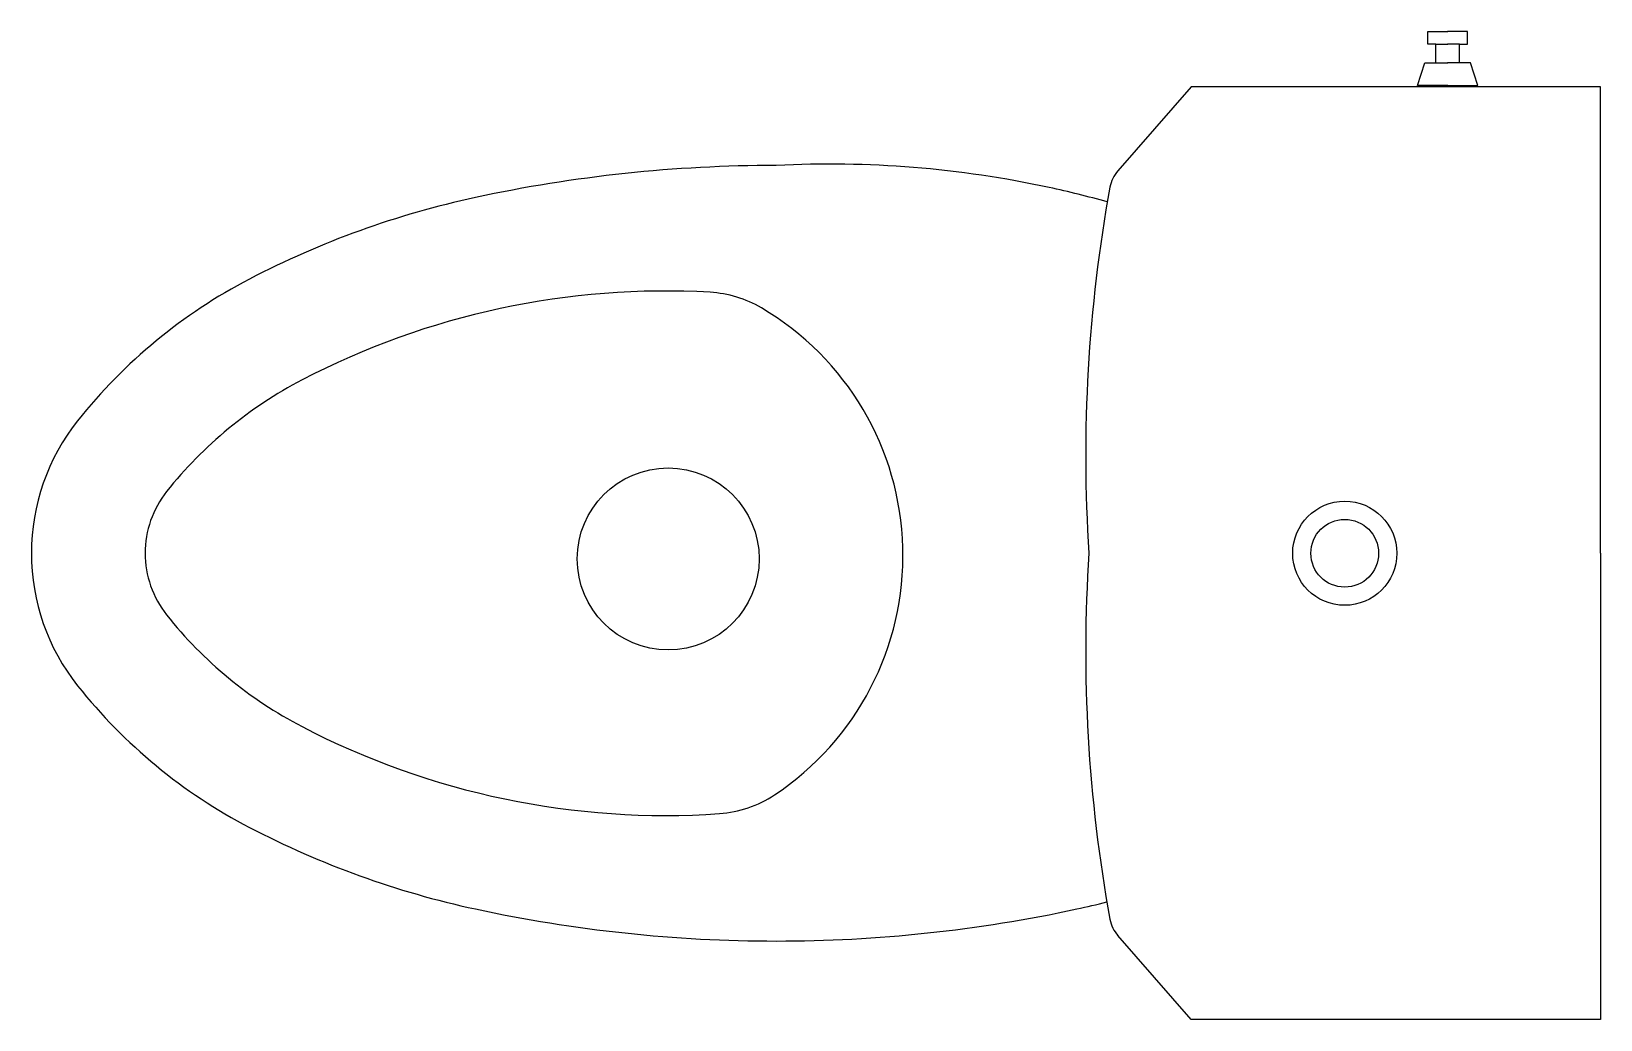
# Model space of a CAD drawing. Extents: x -69 to 0, y -30.8 to 12.7.
import ezdxf

# ---------------------------------------------------------------- set-up
doc = ezdxf.new("R2010")
doc.units = 0
doc.header["$LTSCALE"] = 5
doc.header["$MEASUREMENT"] = 0
doc.layers.get('0').update_dxf_attribs({"linetype": 'CONTINUOUS'})

msp = doc.modelspace()

# ---------------------------------------------------------------- linework, layer by layer
at = {"color": 0, "linetype": 'ByBlock'}
for p, q in [((-7.601, 12.69), (-6.721, 12.69)), ((-7.601, 12.135), (-7.601, 12.69)), ((-5.85, 12.69), (-6.73, 12.69)), ((-5.85, 12.135), (-5.85, 12.69)), ((-7.241, 12.135), (-7.601, 12.135)), ((-7.241, 12.135), (-6.721, 12.135)), ((-7.241, 11.315), (-7.241, 12.135)), ((-6.21, 12.135), (-6.73, 12.135)), ((-6.21, 11.315), (-6.21, 12.135)), ((-6.21, 12.135), (-5.85, 12.135)), ((-8.055, 10.317), (-7.735, 11.315)), ((-7.735, 11.315), (-6.721, 11.315)), ((-5.716, 11.315), (-6.73, 11.315)), ((-5.396, 10.317), (-5.716, 11.315)), ((-18, 10.25), (-21.229, 6.56)), ((0, 10.25), (-18, 10.25)), ((-6.711, 10.317), (-8.055, 10.317)), ((-6.74, 10.317), (-5.396, 10.317)), ((0, -10.25), (0, 10.25)), ((0, -10.25), (0, -30.75)), ((-18, -30.75), (-21.229, -27.06)), ((0, -30.75), (-18, -30.75))]:
    msp.add_line(p, q, dxfattribs=at)
msp.add_lwpolyline([(-21.69, 5.195, 0.014834), (-24.251, 5.828, 0.066004), (-36.25, 6.796, 0.053135), (-49.471, 5.387, 0.06699), (-59.408, 1.803, 0.105061), (-66.965, -4.424, 0.169647), (-69, -10.25, 0.169647), (-66.965, -16.076, 0.105061), (-59.408, -22.303, 0.06699), (-49.471, -25.887, 0.053135), (-36.25, -27.296, 0.053135), (-23.029, -25.887, 0.008554), (-21.71, -25.579, 0.008554)], format="xyb", dxfattribs=at)
for centre, radius in [((-41, -10.5), 4), ((-11.25, -10.25), 2.288), ((-11.25, -10.25), 1.49)]:
    msp.add_circle(centre, radius, dxfattribs=at)
for centre, radius, start, end in [((-20.1, 5.572), 1.5, 138.81407, 169.68365), ((43.21, -5.952), 65.851, 169.68365, 183.74216), ((-41.125, -33.322), 34.599, 86.72833, 117.49632), ((-39.436, -3.772), 5, 59.53511, 86.72833), ((-43.304, -10.348), 12.629, 303.54887, 59.53511), ((-48.531, -19.095), 18.559, 117.49632, 141.48646), ((-59.645, -10.25), 4.355, 141.48646, 180), ((-59.645, -10.25), 4.355, 180, 218.51354), ((43.21, -14.548), 65.851, 176.25784, 190.31635), ((-48.531, -1.405), 18.559, 218.51354, 242.50368), ((-41.125, 12.822), 34.599, 242.50368, 273.94701), ((-39.088, -16.706), 5, 273.94701, 303.54887), ((-20.1, -26.072), 1.5, 190.31635, 221.18593)]:
    msp.add_arc(centre, radius, start, end, dxfattribs=at)

doc.saveas('drawing.dxf')
